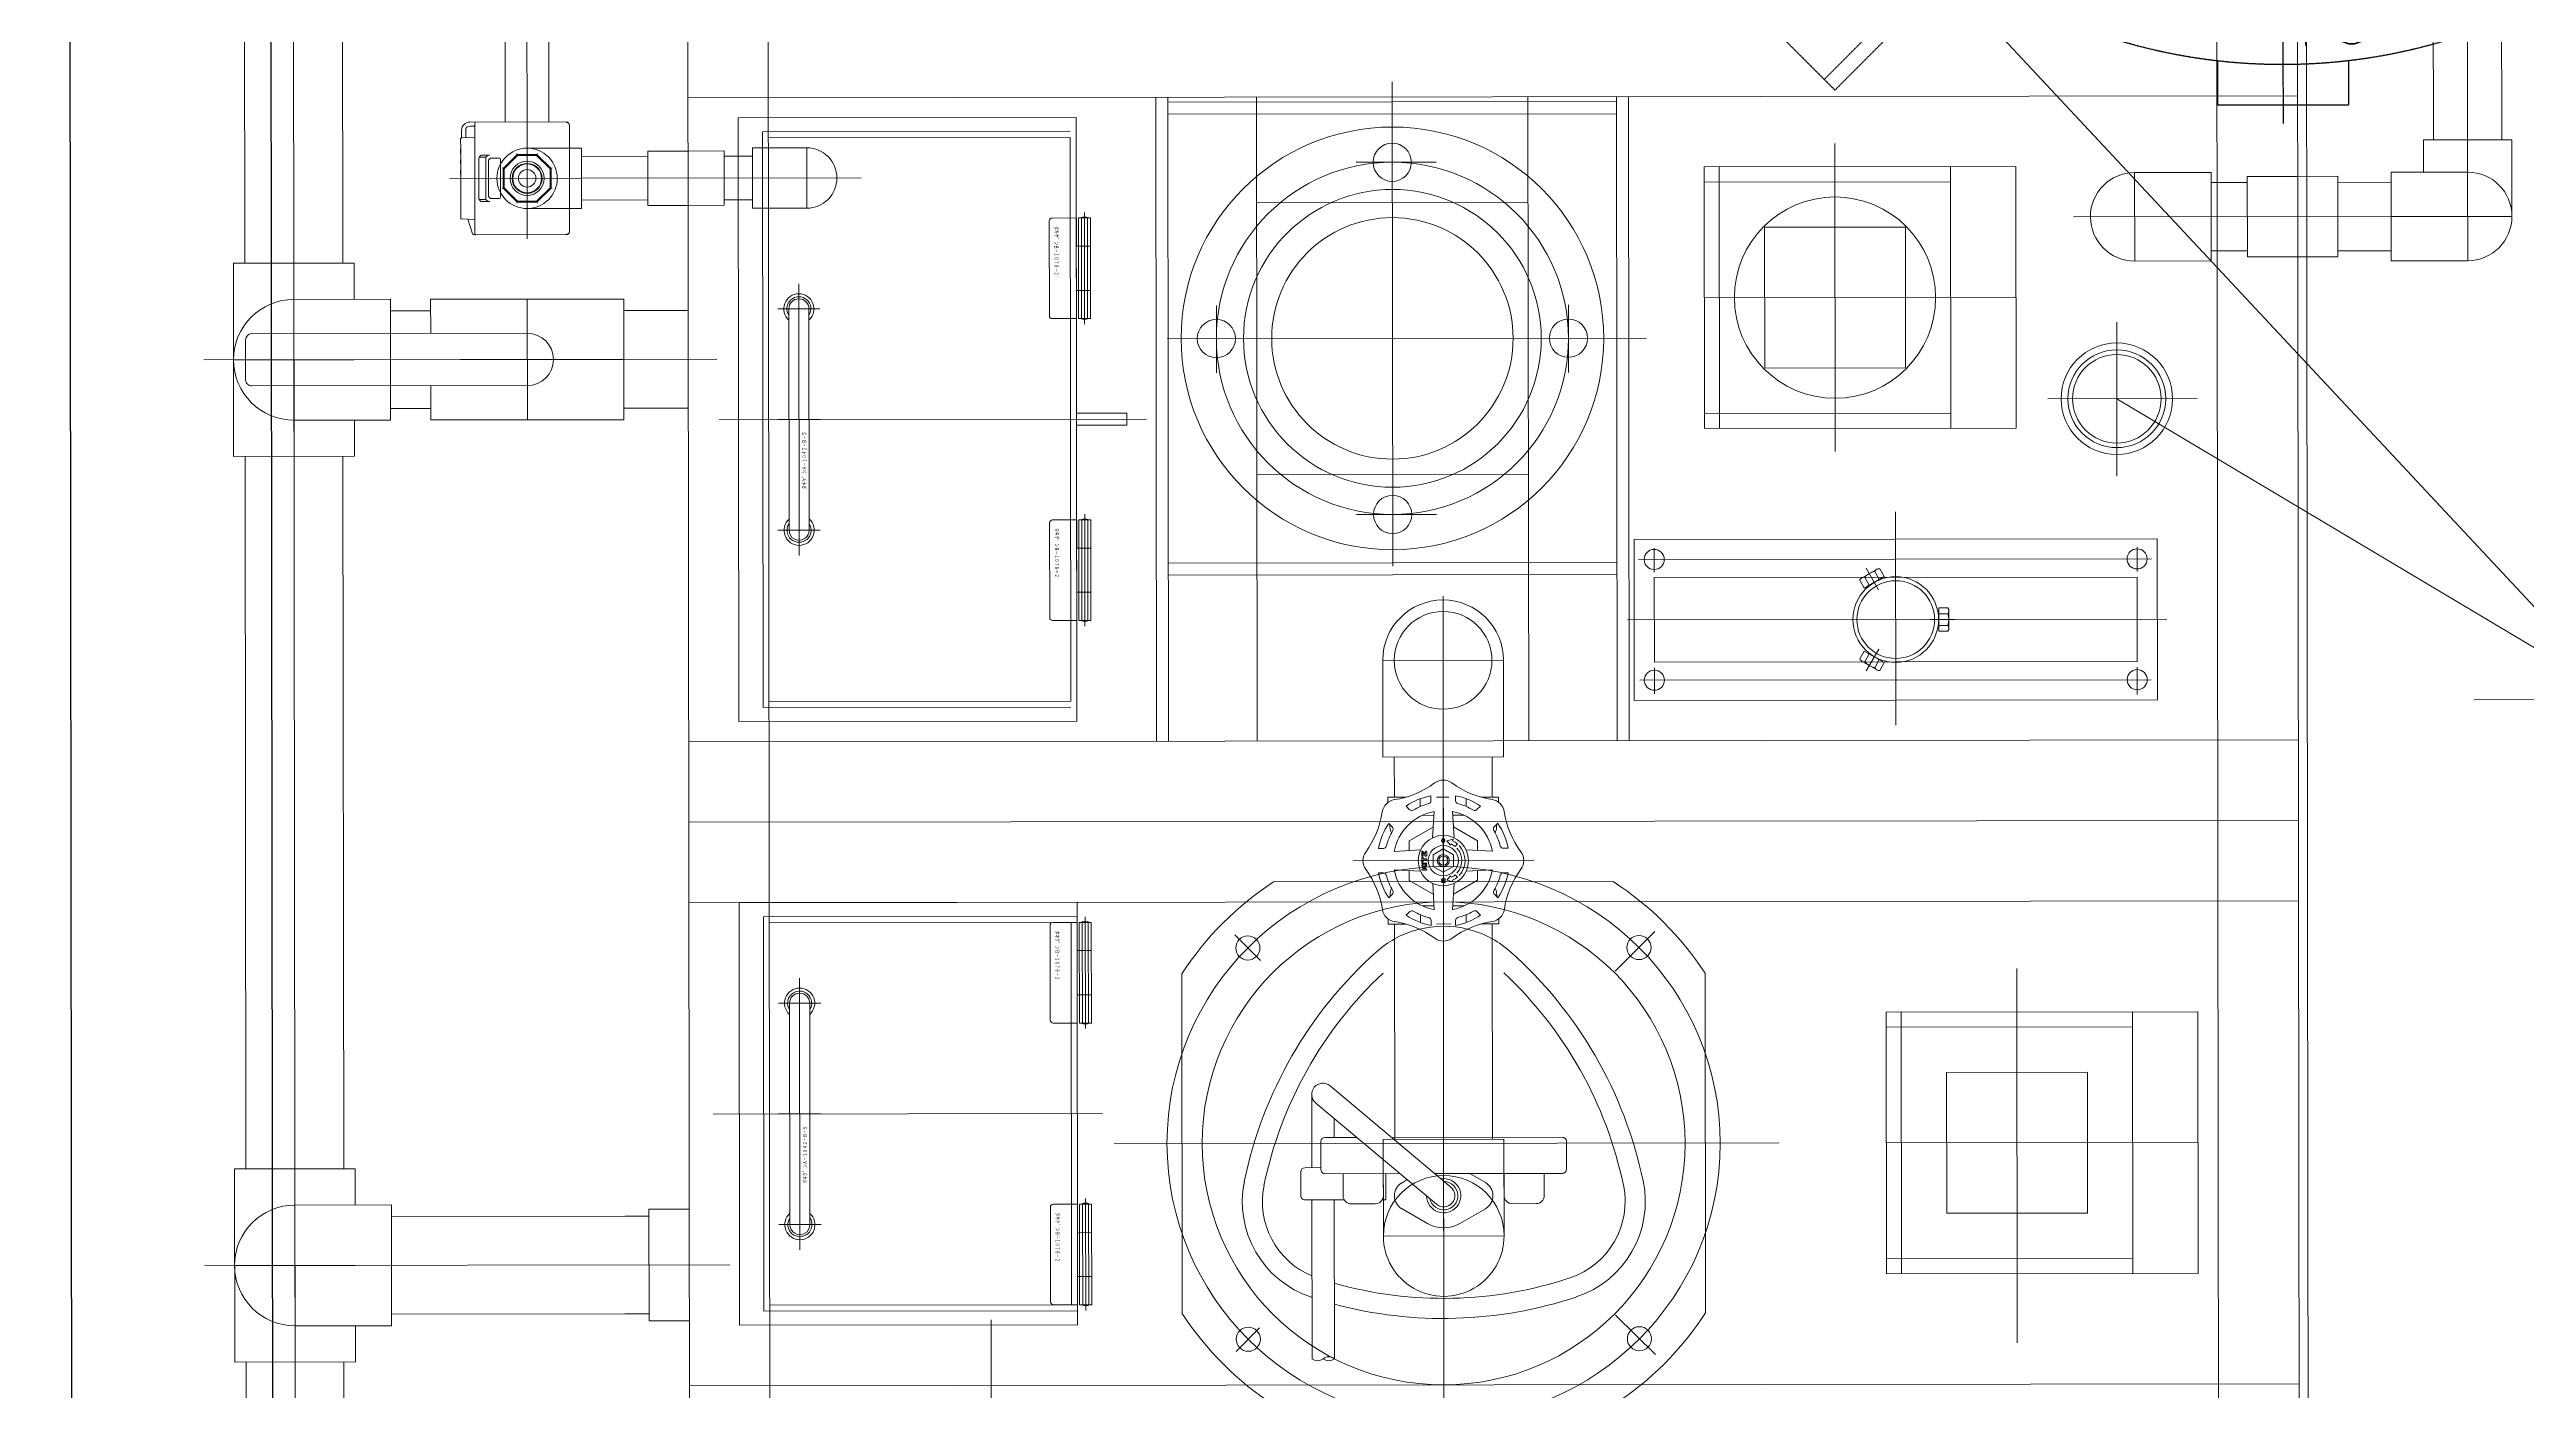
# Model space of a CAD drawing. Header units: feet. Extents: x -99009 to 3252343, y -11094690 to 9035152.
# Drawn here: x 2517054 to 2518285, y -1982137 to -1981471 of the extents above; entities that cross this region are included whole.
import ezdxf
from ezdxf.enums import TextEntityAlignment as Align

# ---------------------------------------------------------------- set-up
doc = ezdxf.new("R2010")
doc.units = ezdxf.units.FT
doc.linetypes.add('CENTER', pattern=[2, 1.25, -0.25, 0.25, -0.25])
doc.linetypes.add('HIDDEN', pattern=[0.375, 0.25, -0.125])
for name, color, linetype in [('1', 1, 'Continuous'), ('K-CENTER', 2, 'CENTER'), ('K-LINE', 7, 'Continuous')]:
    doc.layers.add(name, color=color, linetype=linetype)
doc.styles.add('FX_VECTOR', font='MONOTXT.SHX', dxfattribs={"bigfont": 'BigFont.shx'})
doc.styles.add('K-TXT', font='simplex.shx', dxfattribs={"width": 0.75, "height": 2.5, "bigfont": 'extfont.shx'})

# ---------------------------------------------------------------- blocks, each defined once
blk = doc.blocks.new('lub st')
at = {"layer": 'K-LINE', "color": 2, "linetype": 'Continuous', "lineweight": 15}
for p, q in [((27039.9, 57375.1), (27039.9, 57836.3)), ((27039.9, 57447.8), (26599.9, 57037.7)), ((26890.3, 57197.7), (27039.9, 57447.8)), ((26761.9, 57350.2), (26761.9, 57394.2)), ((26799.9, 57394.2), (26761.9, 57394.2)), ((26799.9, 57394.2), (26799.9, 57334.2)), ((26761.9, 57389.2), (26639.4, 57389.2)), ((26777.9, 57372.2), (26024.4, 57372.2)), ((26821.9, 57372.2), (26777.9, 57372.2)), ((26777.9, 57372.2), (26777.9, 57334.2)), ((26821.9, 57372.2), (26821.9, 57334.2)), ((26761.9, 57355.2), (26639.4, 57355.2)), ((26777.9, 57350.2), (26761.9, 57350.2)), ((26821.9, 57334.2), (26777.9, 57334.2)), ((26782.9, 57307.7), (26782.9, 57334.2)), ((26799.9, 57176.2), (26799.9, 57334.2)), ((26816.9, 57307.7), (26816.9, 57334.2)), ((26779.9, 57287.7), (26779.9, 57307.7)), ((26819.9, 57307.7), (26779.9, 57307.7)), ((26819.9, 57287.7), (26819.9, 57307.7)), ((27819.9, 57287.7), (26019.9, 57287.7)), ((27551.9, 57287.7), (26019.9, 57287.7)), ((27283.5, 57292.2), (26024.4, 57292.2)), ((26739.9, 56487.7), (26739.9, 57287.7)), ((26779.9, 57262.7), (26779.9, 57287.7)), ((26819.9, 57262.7), (26819.9, 57287.7)), ((27059.9, 56487.7), (27059.9, 57287.7)), ((27099.9, 56487.7), (27099.9, 57287.7)), ((27139.9, 56487.7), (27139.9, 57287.7)), ((27727.9, 57292.2), (27283.5, 57292.2)), ((27379.9, 56487.7), (27379.9, 57287.7)), ((26819.9, 57262.7), (26779.9, 57262.7)), ((26782.9, 57244.7), (26782.9, 57262.7)), ((26816.9, 57244.7), (26816.9, 57262.7)), ((27779.9, 57247.7), (26219.9, 57247.7)), ((26777.9, 57244.7), (26821.9, 57244.7)), ((26777.9, 57206.7), (26777.9, 57244.7)), ((26821.9, 57206.7), (26821.9, 57244.7)), ((26890.3, 57163.4), (26890.3, 57237.7)), ((27194.9, 57237.7), (27194.9, 57082.7)), ((27324.9, 57237.7), (27194.9, 57237.7)), ((27259.9, 57237.7), (27259.9, 57082.7)), ((27324.9, 57237.7), (27324.9, 57082.7)), ((26999.9, 57222.5), (26999.9, 56954.4)), ((27039.9, 57217.7), (26959.9, 57217.7)), ((26959.9, 57217.7), (26959.9, 56957.7)), ((26969.9, 57214.8), (26969.9, 56959.9)), ((27029.9, 56960.5), (27029.9, 57214.7)), ((27039.9, 56957.7), (27039.9, 57217.7)), ((26777.9, 57206.7), (26821.9, 57206.7)), ((26928.8, 57197.7), (26852.2, 57197.7)), ((26976.2, 57207.7), (26964.1, 57207.7)), ((27020.9, 57207.7), (26978.9, 57207.7)), ((26978.9, 57207.7), (26978.9, 56967.7)), ((27020.9, 56967.7), (27020.9, 57207.7)), ((27037.2, 57207.7), (27023.7, 57207.7)), ((27324.9, 57205.2), (27194.9, 57205.2)), ((27202.4, 57205.2), (27202.4, 57082.7)), ((27317.4, 57082.7), (27317.4, 57205.2)), ((27224.9, 57182.7), (27224.9, 57112.7)), ((27294.9, 57182.7), (27224.9, 57182.7)), ((27294.9, 57112.7), (27294.9, 57182.7)), ((26774.9, 57147.7), (26774.9, 56992.7)), ((26904.9, 57147.7), (26774.9, 57147.7)), ((26839.9, 57147.7), (26839.9, 56992.7)), ((26904.9, 57147.7), (26904.9, 56992.7)), ((27173.4, 57147.7), (27359.4, 57147.7)), ((26904.9, 57115.2), (26774.9, 57115.2)), ((26782.4, 57115.2), (26782.4, 56992.7)), ((26897.4, 56992.7), (26897.4, 57115.2)), ((26994.1, 57113.6), (26994.9, 57114.1)), ((26994.1, 57109.1), (26994.1, 57113.6)), ((26994.9, 57114.1), (27004.9, 57114.1)), ((26997, 57113.6), (26997, 57109.1)), ((26999.9, 57104.7), (26999.9, 57117.1)), ((27002.8, 57113.6), (27002.8, 57109.1)), ((27004.9, 57114.1), (27005.7, 57113.6)), ((27005.7, 57113.6), (27005.7, 57109.1)), ((27224.9, 57112.7), (27294.9, 57112.7)), ((27005.7, 57109.1), (26994.1, 57109.1)), ((26804.9, 57092.7), (26804.9, 57022.7)), ((26874.9, 57092.7), (26804.9, 57092.7)), ((26874.9, 57022.7), (26874.9, 57092.7)), ((27052.4, 57087.7), (26946.4, 57087.7)), ((27194.9, 57090.2), (27324.9, 57090.2)), ((26985.1, 57079.2), (26974.4, 57073)), ((26978.5, 57082), (26974.6, 57079.8)), ((26974.6, 57079.8), (26974.6, 57078.9)), ((26974.6, 57078.9), (26979.6, 57070.2)), ((26976, 57077.3), (26980, 57079.5)), ((26984.3, 57072), (26978.5, 57082)), ((26978.9, 57072.3), (26982.8, 57074.5)), ((27014.6, 57079.2), (27025.3, 57073)), ((27021.3, 57082), (27015.5, 57072)), ((27020.9, 57072.3), (27016.9, 57074.5)), ((27023.8, 57077.3), (27019.8, 57079.5)), ((27020.2, 57070.2), (27025.2, 57078.9)), ((27025.2, 57079.8), (27021.3, 57082)), ((27025.2, 57078.9), (27025.2, 57079.8)), ((27194.9, 57082.7), (27324.9, 57082.7)), ((26979.6, 57070.2), (26980.3, 57069.8)), ((26980.3, 57069.8), (26984.3, 57072)), ((27015.5, 57072), (27019.4, 57069.8)), ((27019.4, 57069.8), (27020.2, 57070.2)), ((26763.4, 57057.7), (26916.4, 57057.7)), ((27259.9, 56699), (27259.9, 57029.4)), ((26804.9, 57022.7), (26874.9, 57022.7)), ((26774.9, 57000.2), (26904.9, 57000.2)), ((26774.9, 56992.7), (26904.9, 56992.7)), ((27175.5, 56992.7), (27344.3, 56992.7)), ((26859.9, 56725.9), (26859.9, 56963.9)), ((26964.3, 56967.7), (26976.2, 56967.7)), ((27020.9, 56967.7), (26978.9, 56967.7)), ((27023.7, 56967.7), (27036.7, 56967.7)), ((27174.5, 56948.1), (27154.8, 56967.8)), ((27345.3, 56948.1), (27365, 56967.8)), ((27059.9, 56955.2), (26739.9, 56955.2)), ((27039.9, 56957.7), (26959.9, 56957.7)), ((27059.9, 56949.2), (26739.9, 56949.2)), ((26742.4, 56949.2), (26742.4, 56726.2)), ((26748.4, 56949.2), (26748.4, 56726.2)), ((26971.4, 56949.2), (26971.4, 56726.2)), ((26977.4, 56949.2), (26977.4, 56726.2)), ((27129.9, 56778.3), (27129.9, 56947.1)), ((26877, 56925.2), (26843.4, 56925.2)), ((27256.9, 56921.7), (27256.9, 56836.8)), ((27272.9, 56923.7), (27258.9, 56923.7)), ((27274.9, 56921.7), (27274.9, 56858.2)), ((27059.9, 56905.2), (26739.9, 56905.2)), ((26792.4, 56905.2), (26792.4, 56770.2)), ((26927.4, 56905.2), (26927.4, 56770.2)), ((27119.4, 56817.7), (27119.4, 56907.7)), ((27119.4, 56817.7), (27119.4, 56907.7)), ((27285.9, 56912.7), (27274.9, 56912.7)), ((27289.9, 56896.7), (27289.9, 56908.7)), ((27019.9, 56892.7), (27019.9, 56832.7)), ((27019.9, 56892.7), (27067.9, 56892.7)), ((27067.9, 56892.7), (27067.9, 56832.7)), ((27090.4, 56890.2), (27087.9, 56890.2)), ((27087.9, 56890.2), (27087.9, 56881.5)), ((27102.7, 56888), (27100.9, 56889.8)), ((27102.6, 56889.2), (27101.5, 56889.2)), ((27113.3, 56892.4), (27113.3, 56894.9)), ((27125.5, 56892.4), (27125.5, 56894.9)), ((27136, 56888), (27137.9, 56889.8)), ((27136.2, 56889.2), (27137.3, 56889.2)), ((27148.3, 56890.2), (27150.9, 56890.2)), ((27150.9, 56890.2), (27150.9, 56881.5)), ((27257.9, 56892.7), (27305.9, 56892.7)), ((27257.9, 56832.7), (27257.9, 56892.7)), ((27285.9, 56892.7), (27274.9, 56892.7)), ((27305.9, 56832.7), (27305.9, 56892.7)), ((27087.9, 56887), (27067.9, 56887)), ((27094.1, 56879.4), (27092.3, 56881.2)), ((27109.6, 56879.7), (27102.7, 56867.8)), ((27114.4, 56879.7), (27109.6, 56879.7)), ((27114, 56874), (27114.8, 56887.1)), ((27124.7, 56874), (27124, 56887.1)), ((27124.4, 56879.7), (27129.2, 56879.7)), ((27129.2, 56879.7), (27136.1, 56867.8)), ((27144.7, 56879.4), (27146.5, 56881.2)), ((27257.9, 56887), (27150.9, 56887)), ((27279.4, 56883.5), (27274.9, 56875.7)), ((27299.7, 56870.7), (27292.4, 56883.5)), ((27089.7, 56868.8), (27087.2, 56868.8)), ((27087.9, 56859.4), (27087.9, 56865.5)), ((27092.5, 56874.1), (27088.6, 56874.1)), ((27108.1, 56868.1), (27095, 56867.3)), ((27096.9, 56867.4), (27096.9, 56873.1)), ((27108.8, 56867.6), (27109.6, 56867.3)), ((27109.5, 56864.5), (27108.8, 56867.6)), ((27109.5, 56864.5), (27111.8, 56866.2)), ((27112.4, 56868.6), (27111.1, 56869.7)), ((27111.8, 56866.2), (27111.1, 56866.6)), ((27116.5, 56867.7), (27113.6, 56862.7)), ((27122.3, 56867.7), (27116.5, 56867.7)), ((27122.3, 56867.7), (27125.2, 56862.7)), ((27126.4, 56868.6), (27127.7, 56869.7)), ((27126.9, 56866.2), (27127.7, 56866.6)), ((27129.2, 56864.5), (27126.9, 56866.2)), ((27130, 56867.6), (27129.2, 56867.3)), ((27129.2, 56864.5), (27130, 56867.6)), ((27130.7, 56868.1), (27143.8, 56867.3)), ((27141.9, 56867.4), (27141.9, 56873.1)), ((27146.3, 56874.1), (27150.1, 56874.1)), ((27149.1, 56868.8), (27151.6, 56868.8)), ((27150.9, 56859.2), (27150.9, 56866.5)), ((27281.6, 56866.3), (27231.3, 56806.3)), ((26772.4, 56859.5), (26772.4, 56819.8)), ((26947.4, 56859.5), (26947.4, 56819.8)), ((26988, 56862.7), (27420.4, 56862.7)), ((27170.9, 56862.7), (27074.4, 56862.7)), ((27089.7, 56856.6), (27087.2, 56856.6)), ((27108.1, 56857.4), (27095, 56858.1)), ((27096.9, 56858), (27096.9, 56852.3)), ((27109.6, 56845.7), (27102.7, 56857.7)), ((27113.6, 56862.7), (27116.5, 56857.7)), ((27114.8, 56852.6), (27116.1, 56853.8)), ((27116.9, 56854.5), (27115, 56854.5)), ((27115, 56853.8), (27116.1, 56853.8)), ((27116.8, 56852), (27115.1, 56852)), ((27115.4, 56852.3), (27117.2, 56853.8)), ((27116.6, 56852.2), (27115.4, 56852.2)), ((27122.3, 56857.7), (27116.5, 56857.7)), ((27116.6, 56852.2), (27116.6, 56852.3)), ((27117.2, 56852.3), (27117.2, 56852.3)), ((27118.5, 56852.7), (27117.9, 56852.7)), ((27119.8, 56852), (27117.9, 56852)), ((27118.5, 56852.7), (27118.5, 56854.2)), ((27119.1, 56852.2), (27119.1, 56854.2)), ((27119.5, 56852.2), (27119.1, 56852.2)), ((27119.5, 56852.2), (27119.5, 56852.3)), ((27120.1, 56852.3), (27120.1, 56852.3)), ((27120.6, 56852.3), (27120.6, 56854.2)), ((27121.1, 56852.3), (27121.1, 56854.2)), ((27121.6, 56852.3), (27121.6, 56852.3)), ((27122.7, 56853), (27121.7, 56853.9)), ((27123.5, 56853.2), (27122, 56852)), ((27123.5, 56853.2), (27122.1, 56854.4)), ((27122.7, 56853), (27122.1, 56852.5)), ((27125.2, 56862.7), (27122.3, 56857.7)), ((27123.5, 56852.3), (27123.5, 56854.2)), ((27124.1, 56852.3), (27124.1, 56854.2)), ((27129.1, 56862.2), (27129.4, 56863.4)), ((27129.2, 56845.7), (27136.1, 56857.7)), ((27129.4, 56862.1), (27129.6, 56863.4)), ((27130.7, 56857.4), (27143.8, 56858.1)), ((27141.9, 56858), (27141.9, 56852.3)), ((27149.1, 56856.6), (27151.6, 56856.6)), ((27290.1, 56859.2), (27239.8, 56799.2)), ((27257.9, 56862.7), (27335.9, 56862.7)), ((27292.4, 56842), (27299.7, 56854.7)), ((27087.9, 56835.2), (27087.9, 56844)), ((27092.5, 56851.3), (27088.6, 56851.3)), ((27094.1, 56846), (27092.3, 56844.2)), ((27114.4, 56845.7), (27109.6, 56845.7)), ((27114, 56851.4), (27114.8, 56838.3)), ((27124.7, 56851.4), (27124, 56838.3)), ((27124.4, 56845.7), (27129.2, 56845.7)), ((27144.7, 56846), (27146.5, 56844.2)), ((27146.3, 56851.3), (27150.1, 56851.3)), ((27150.9, 56835.2), (27150.9, 56844)), ((27274.9, 56841), (27274.9, 56803.7)), ((27277.9, 56844.6), (27279.4, 56842)), ((26973.1, 56837.7), (26732.5, 56837.7)), ((27067.9, 56832.7), (27019.9, 56832.7)), ((27087.9, 56838.4), (27067.9, 56838.4)), ((27090.4, 56835.2), (27087.9, 56835.2)), ((27102.7, 56837.4), (27100.9, 56835.6)), ((27102.6, 56836.2), (27101.5, 56836.2)), ((27113.3, 56833), (27113.3, 56830.5)), ((27125.5, 56833), (27125.5, 56830.5)), ((27136, 56837.4), (27137.9, 56835.6)), ((27136.2, 56836.2), (27137.3, 56836.2)), ((27148.4, 56835.2), (27150.9, 56835.2)), ((27257.9, 56838.4), (27150.9, 56838.4)), ((27305.9, 56832.7), (27257.9, 56832.7)), ((27287.9, 56833.9), (27274.9, 56833.9)), ((27285.9, 56832.7), (27274.9, 56832.7)), ((27287.9, 56833.9), (27287.9, 56832.2)), ((27289.9, 56828.7), (27289.9, 56816.7)), ((27256.9, 56819.5), (27256.9, 56803.7)), ((27256.9, 56808.3), (27247.4, 56808.3)), ((27285.9, 56812.7), (27274.9, 56812.7)), ((27287.9, 56813.3), (27287.9, 56793.7)), ((27366.9, 56808.3), (27287.9, 56808.3)), ((27366.9, 56808.3), (27338.6, 56808.3)), ((27271.9, 56797.2), (27235.5, 56797.2)), ((27272.9, 56801.7), (27258.9, 56801.7)), ((27271.9, 56801.7), (27271.9, 56793.7)), ((27285.9, 56791.7), (27273.9, 56791.7)), ((27366.9, 56797.2), (27287.9, 56797.2)), ((27366.9, 56797.2), (27336.4, 56797.2)), ((27059.9, 56770.2), (26739.9, 56770.2)), ((27168.9, 56771.7), (27156.2, 56759.1)), ((27351.5, 56771.1), (27363.2, 56759.4)), ((26877, 56750.2), (26843.4, 56750.2)), ((27175.5, 56732.7), (27344.3, 56732.7)), ((27059.9, 56726.2), (26739.9, 56726.2)), ((27059.9, 56720.2), (26739.9, 56720.2)), ((26896.9, 56680.7), (26896.9, 56705.7)), ((26896.9, 56705.7), (26902.9, 56705.7)), ((26899.9, 56503), (26899.9, 56715.5)), ((26902.9, 56680.7), (26902.9, 56705.7)), ((27244.9, 56499.7), (27244.9, 56693.1)), ((27049.9, 56680.7), (26749.9, 56680.7)), ((26749.9, 56512.7), (26749.9, 56680.7)), ((26759.9, 56680.7), (27039.9, 56680.7)), ((26852.7, 56684.7), (26797.1, 56684.7)), ((26849.9, 56687.7), (26799.9, 56687.7)), ((26799.9, 56687.7), (26799.9, 56681.7)), ((26849.9, 56686.2), (26799.9, 56686.2)), ((26799.9, 56683.2), (26849.9, 56683.2)), ((26799.9, 56681.7), (26849.9, 56681.7)), ((26799.9, 56680.7), (26799.9, 56668.7)), ((26813.9, 56680.7), (26799.9, 56680.7)), ((26813.9, 56687.7), (26813.9, 56680.7)), ((26835.9, 56680.7), (26835.9, 56687.7)), ((26849.9, 56680.7), (26835.9, 56680.7)), ((26849.9, 56681.7), (26849.9, 56687.7)), ((26849.9, 56668.7), (26849.9, 56680.7)), ((27002.7, 56684.7), (26947.1, 56684.7)), ((26999.9, 56687.7), (26949.9, 56687.7)), ((26949.9, 56687.7), (26949.9, 56681.7)), ((26999.9, 56686.2), (26949.9, 56686.2)), ((26949.9, 56683.2), (26999.9, 56683.2)), ((26949.9, 56681.7), (26999.9, 56681.7)), ((26949.9, 56680.7), (26949.9, 56668.7)), ((26963.9, 56680.7), (26949.9, 56680.7)), ((26963.9, 56687.7), (26963.9, 56680.7)), ((26985.9, 56680.7), (26985.9, 56687.7)), ((26999.9, 56680.7), (26985.9, 56680.7)), ((26999.9, 56681.7), (26999.9, 56687.7)), ((26999.9, 56668.7), (26999.9, 56680.7)), ((27049.9, 56512.7), (27049.9, 56680.7)), ((27139.9, 56512.7), (27139.9, 56680.7)), ((27349.9, 56680.7), (27139.9, 56680.7)), ((27342.9, 56680.7), (27146.9, 56680.7)), ((27146.9, 56524.7), (27146.9, 56680.7)), ((27202.7, 56684.7), (27147.1, 56684.7)), ((27199.9, 56687.7), (27149.9, 56687.7)), ((27149.9, 56687.7), (27149.9, 56681.7)), ((27199.9, 56686.2), (27149.9, 56686.2)), ((27149.9, 56683.2), (27199.9, 56683.2)), ((27149.9, 56681.7), (27199.9, 56681.7)), ((27149.9, 56680.7), (27149.9, 56668.7)), ((27163.9, 56680.7), (27149.9, 56680.7)), ((27163.9, 56687.7), (27163.9, 56680.7)), ((27185.9, 56680.7), (27185.9, 56687.7)), ((27199.9, 56680.7), (27185.9, 56680.7)), ((27199.9, 56681.7), (27199.9, 56687.7)), ((27199.9, 56668.7), (27199.9, 56680.7)), ((27342.7, 56684.7), (27287.1, 56684.7)), ((27339.9, 56687.7), (27289.9, 56687.7)), ((27289.9, 56687.7), (27289.9, 56681.7)), ((27339.9, 56686.2), (27289.9, 56686.2)), ((27289.9, 56683.2), (27339.9, 56683.2)), ((27289.9, 56681.7), (27339.9, 56681.7)), ((27289.9, 56680.7), (27289.9, 56668.7)), ((27303.9, 56680.7), (27289.9, 56680.7)), ((27303.9, 56687.7), (27303.9, 56680.7)), ((27325.9, 56680.7), (27325.9, 56687.7)), ((27339.9, 56680.7), (27325.9, 56680.7)), ((27339.9, 56681.7), (27339.9, 56687.7)), ((27339.9, 56668.7), (27339.9, 56680.7)), ((27342.9, 56524.7), (27342.9, 56680.7)), ((27349.9, 56512.7), (27349.9, 56680.7)), ((26756.9, 56524.7), (26756.9, 56677.7)), ((26759.9, 56527.7), (26759.9, 56677.7)), ((26759.9, 56677.7), (27039.9, 56677.7)), ((27039.9, 56527.7), (27039.9, 56677.7)), ((27042.9, 56524.7), (27042.9, 56677.7)), ((27339.9, 56677.7), (27149.9, 56677.7)), ((27149.9, 56527.7), (27149.9, 56677.7)), ((27339.9, 56527.7), (27339.9, 56677.7)), ((26801.4, 56667.2), (26848.4, 56667.2)), ((26951.4, 56667.2), (26998.4, 56667.2)), ((27151.4, 56667.2), (27198.4, 56667.2)), ((27291.4, 56667.2), (27338.4, 56667.2)), ((27879.7, 56637.7), (27347.3, 56637.7)), ((26779.9, 56434.7), (26779.9, 56573.7)), ((26794.9, 56546.7), (26764.9, 56546.7)), ((26764.9, 56519.7), (26764.9, 56546.7)), ((26794.9, 56519.7), (26794.9, 56546.7)), ((26844.9, 56553.2), (26844.9, 56532.2)), ((26954.9, 56547.7), (26844.9, 56547.7)), ((26899.9, 56553.2), (26899.9, 56532.2)), ((26954.9, 56553.2), (26954.9, 56532.2)), ((27189.9, 56553.2), (27189.9, 56532.2)), ((27299.9, 56547.7), (27189.9, 56547.7)), ((27244.9, 56553.2), (27244.9, 56532.2)), ((27299.9, 56553.2), (27299.9, 56532.2)), ((26967.4, 56542.7), (26832.4, 56542.7)), ((26954.9, 56537.7), (26844.9, 56537.7)), ((27312.4, 56542.7), (27177.4, 56542.7)), ((27299.9, 56537.7), (27189.9, 56537.7)), ((26219.9, 56527.7), (27779.9, 56527.7)), ((26756.9, 56524.7), (27042.9, 56524.7)), ((26794.9, 56519.7), (26764.9, 56519.7)), ((26769, 56505.7), (26769, 56519.7)), ((26790.7, 56505.7), (26790.7, 56519.7)), ((27342.9, 56524.7), (27146.9, 56524.7)), ((26749.9, 56512.7), (27049.9, 56512.7)), ((27349.9, 56512.7), (27139.9, 56512.7)), ((27319.9, 56246.9), (27319.9, 56507.8)), ((26766.4, 56487.7), (26766.4, 56505.7)), ((26766.4, 56505.7), (26793.4, 56505.7)), ((26793.4, 56487.7), (26793.4, 56505.7)), ((26869.9, 56246.9), (26869.9, 56501.9)), ((25669.9, 56487.7), (27451.9, 56487.7)), ((26766.4, 56467.7), (26766.4, 56487.7)), ((26793.4, 56467.7), (26793.4, 56487.7)), ((26845.6, 56455.7), (26845.6, 56487.7)), ((26894.2, 56455.7), (26894.2, 56487.7)), ((27292.1, 56467.7), (27292.1, 56487.7)), ((27347.6, 56467.7), (27347.6, 56487.7)), ((26766.4, 56467.7), (26793.4, 56467.7)), ((26769, 56434.7), (26769, 56467.7)), ((26790.7, 56434.7), (26790.7, 56467.7)), ((27292.1, 56467.7), (27347.6, 56467.7)), ((27295.6, 56467.7), (27295.6, 56339.7)), ((27295.6, 56455.7), (27295.6, 56467.7)), ((27344.2, 56455.7), (27344.2, 56467.7)), ((26839.9, 56455.7), (26839.9, 56359.7)), ((26899.9, 56455.7), (26839.9, 56455.7)), ((26869.9, 56455.7), (26869.9, 56267.7)), ((26899.9, 56359.7), (26899.9, 56455.7)), ((27344.2, 56455.7), (27344.2, 56339.7)), ((26764.9, 56434.7), (26764.9, 56407.7)), ((26764.9, 56434.7), (26794.9, 56434.7)), ((26779.9, 56434.7), (26779.9, 56392.7)), ((26794.9, 56434.7), (26794.9, 56407.7)), ((26751.9, 56427.2), (26751.9, 56379.2)), ((26805.9, 56428.8), (26753.9, 56428.8)), ((26779.9, 56369.3), (26779.9, 56432.2)), ((26807.9, 56381.1), (26807.9, 56427.2)), ((26416.9, 56418.6), (26751.9, 56418.6)), ((26768.5, 56412.4), (26767.5, 56412.9)), ((26775, 56419.6), (26768, 56412.6)), ((26768, 56412.6), (26768, 56402.8)), ((26768.5, 56412.4), (26775.2, 56419.1)), ((26768.5, 56403), (26768.5, 56412.4)), ((26775.2, 56419.1), (26774.7, 56420.1)), ((26784.8, 56419.6), (26775, 56419.6)), ((26775.2, 56419.1), (26784.6, 56419.1)), ((26784.6, 56419.1), (26785, 56420.1)), ((26784.6, 56419.1), (26791.3, 56412.4)), ((26791.8, 56412.6), (26784.8, 56419.6)), ((26791.3, 56412.4), (26792.3, 56412.9)), ((26791.3, 56412.4), (26791.3, 56403)), ((26791.8, 56402.8), (26791.8, 56412.6)), ((26296.9, 56407.7), (26764.9, 56407.7)), ((26416.9, 56396.9), (26751.9, 56396.9)), ((26747.3, 56407.7), (26810, 56407.7)), ((26764.9, 56407.7), (26794.9, 56407.7)), ((26767.5, 56402.6), (26768.5, 56403)), ((26768, 56402.8), (26775, 56395.8)), ((26775.2, 56396.3), (26768.5, 56403)), ((26791.3, 56403), (26784.6, 56396.3)), ((26784.8, 56395.8), (26791.8, 56402.8)), ((26791.3, 56403), (26792.3, 56402.6)), ((26899.9, 56407.7), (26839.9, 56407.7)), ((26856.9, 56407.7), (26856.9, 56270.7)), ((26882.9, 56407.7), (26882.9, 56270.7)), ((26768.4, 56389.1), (26768.4, 56385)), ((26769.4, 56387.2), (26768.4, 56388.3)), ((26769.5, 56383.9), (26768.6, 56384.6)), ((26769.4, 56384.1), (26769.4, 56387.2)), ((26790.4, 56387.2), (26769.4, 56387.2)), ((26769.9, 56389.5), (26769.9, 56394)), ((26769.9, 56389.5), (26770.9, 56388.5)), ((26770.4, 56394.5), (26772.8, 56394.5)), ((26788.9, 56388.5), (26770.9, 56388.5)), ((26772.8, 56394.5), (26787, 56394.5)), ((26775.2, 56396.3), (26774.7, 56395.3)), ((26775, 56395.8), (26784.8, 56395.8)), ((26784.6, 56396.3), (26775.2, 56396.3)), ((26784.6, 56396.3), (26785, 56395.3)), ((26787, 56394.5), (26789.4, 56394.5)), ((26788.9, 56388.5), (26789.9, 56389.5)), ((26789.9, 56394), (26789.9, 56389.5)), ((26790.3, 56383.9), (26791.2, 56384.6)), ((26791.4, 56388.3), (26790.4, 56387.2)), ((26790.4, 56387.2), (26790.4, 56384.1)), ((26791.4, 56385), (26791.4, 56389.1)), ((26752.4, 56381.7), (26807.4, 56381.7)), ((26753.9, 56379.2), (26753.9, 56381.7)), ((26759.7, 56377.2), (26755.9, 56377.2)), ((26755.9, 56375.2), (26759.8, 56375.2)), ((26759.4, 56381.7), (26759.8, 56375.2)), ((26759.8, 56375.2), (26759.9, 56374.9)), ((26765.4, 56374.7), (26760.1, 56374.7)), ((26767.4, 56374.7), (26765.4, 56374.7)), ((26767.1, 56374.6), (26765.7, 56374.6)), ((26770.6, 56374.7), (26767.4, 56374.7)), ((26789.4, 56383.7), (26770.4, 56383.7)), ((26772.6, 56374.7), (26770.6, 56374.7)), ((26772.3, 56374.6), (26770.9, 56374.6)), ((26775.9, 56374.7), (26772.6, 56374.7)), ((26777.9, 56374.7), (26775.9, 56374.7)), ((26777.6, 56374.6), (26776.2, 56374.6)), ((26799.7, 56374.7), (26777.9, 56374.7)), ((26799.9, 56374.9), (26800.1, 56378.3)), ((26800.1, 56378.3), (26800.4, 56381.7)), ((26800.1, 56378.3), (26807.5, 56380.6)), ((26839.9, 56359.7), (26856.9, 56359.7)), ((26845.6, 56339.7), (26845.6, 56359.7)), ((26882.9, 56359.7), (26899.9, 56359.7)), ((26894.2, 56339.7), (26894.2, 56359.7)), ((26839.9, 56291.7), (26839.9, 56339.7)), ((26839.9, 56339.7), (26899.9, 56339.7)), ((26869.9, 56339.7), (26869.9, 56261.7)), ((26899.9, 56339.7), (26899.9, 56291.7)), ((27289.9, 56291.7), (27289.9, 56339.7)), ((27289.9, 56339.7), (27332.9, 56339.7)), ((27319.9, 56339.7), (27319.9, 56261.7)), ((27332.9, 56339.7), (27349.9, 56339.7)), ((27349.9, 56339.7), (27349.9, 56291.7)), ((26821.9, 56316), (26504.4, 56316)), ((26839.9, 56321.7), (26821.9, 56321.7)), ((26821.9, 56261.7), (26821.9, 56321.7)), ((26869.9, 56261.7), (26869.9, 56321.7)), ((26917.9, 56321.7), (26899.9, 56321.7)), ((26917.9, 56261.7), (26917.9, 56321.7)), ((27271.9, 56316), (26917.9, 56316)), ((27289.9, 56321.7), (27271.9, 56321.7)), ((27271.9, 56261.7), (27271.9, 56321.7)), ((27319.9, 56261.7), (27319.9, 56321.7)), ((27367.9, 56321.7), (27349.9, 56321.7)), ((27367.9, 56261.7), (27367.9, 56321.7)), ((27585.4, 56316), (27367.9, 56316)), ((27788.4, 56291.7), (26316.5, 56291.7)), ((26917.9, 56291.7), (26821.9, 56291.7)), ((26839.9, 56291.7), (26899.9, 56291.7)), ((27367.9, 56291.7), (27271.9, 56291.7)), ((27289.9, 56291.7), (27349.9, 56291.7)), ((26821.9, 56267.4), (26504.4, 56267.4)), ((26917.9, 56261.7), (26821.9, 56261.7)), ((26879.9, 56267.7), (26859.9, 56267.7)), ((27271.9, 56267.4), (26917.9, 56267.4)), ((27367.9, 56261.7), (27271.9, 56261.7)), ((27585.4, 56267.4), (27367.9, 56267.4))]:
    blk.add_line(p, q, dxfattribs=at)
for centre, radius in [((26890.3, 57197.7), 27.7), ((26890.3, 57197.7), 24.3), ((26890.3, 57197.7), 22), ((26969.9, 57207.7), 5), ((27029.9, 57207.7), 5), ((26839.9, 57057.7), 50), ((26999.9, 57087.7), 21.3), ((26999.9, 57087.7), 21.3), ((26999.9, 57087.7), 19.3), ((27259.9, 56862.7), 137.5), ((27259.9, 56862.7), 120), ((26969.9, 56967.7), 5), ((27029.9, 56967.7), 5), ((27162.7, 56959.9), 6), ((27357.1, 56959.9), 6), ((26859.9, 56837.7), 105), ((26859.9, 56925.2), 9.5), ((26859.9, 56837.7), 87.5), ((26859.9, 56837.7), 74), ((26859.9, 56837.7), 60), ((27019.9, 56862.7), 24.3), ((27119.4, 56862.7), 12.5), ((27119.4, 56862.7), 7.5), ((27119.4, 56862.7), 3), ((27119.4, 56862.7), 2.3), ((26772.4, 56837.7), 9.5), ((26947.4, 56837.7), 9.5), ((27162.7, 56765.5), 6), ((27357.1, 56765.5), 6), ((26859.9, 56750.2), 9.5), ((26779.9, 56407.7), 8.47), ((26779.9, 56407.7), 7.44), ((26779.9, 56407.7), 7.17), ((26779.9, 56407.7), 7.15), ((26779.9, 56407.7), 4.35)]:
    blk.add_circle(centre, radius, dxfattribs=at)
for centre, radius, start, end in [((26799.9, 57372.2), 22, 0, 180), ((26799.9, 57206.7), 22, 180, 0), ((26995.6, 57111.5), 2.56, 55.6158, 124.3842), ((26999.9, 57104.5), 9.55, 72.412, 107.588), ((27004.2, 57111.5), 2.56, 55.6158, 124.3842), ((26977.1, 57079.6), 2.56, 175.6158, 244.3842), ((26985.3, 57079.3), 9.55, 192.412, 227.588), ((27014.4, 57079.3), 9.55, 312.412, 347.588), ((27022.7, 57079.6), 2.56, 295.6158, 4.3842), ((26981.4, 57072.1), 2.56, 175.6158, 244.3842), ((27018.3, 57072.1), 2.56, 295.6158, 4.3842), ((27259.9, 56862.7), 155, 122.9959, 147.0041), ((27259.9, 56862.7), 155, 32.9959, 57.0041), ((27288.8, 56912.9), 50, 18.2596, 101.7404), ((27288.8, 56912.9), 50, 18.2596, 101.7404), ((27321.4, 56756.2), 210, 101.7404, 138.2596), ((27321.4, 56756.2), 210, 101.7404, 138.2596), ((27321.4, 56756.2), 200, 101.7404, 136.9524), ((27288.8, 56912.9), 40, 18.2596, 101.7404), ((27136.9, 56862.7), 210, 344.9723, 18.2596), ((27136.9, 56862.7), 210, 344.9723, 18.2596), ((27258.9, 56921.7), 2, 90, 180), ((27272.9, 56921.7), 2, 0, 90), ((27136.9, 56862.7), 200, 344.2018, 18.2596), ((27088.4, 56937.5), 45, 278.5866, 306.4138), ((27119.4, 56895.5), 7.2, 53.4185, 126.4137), ((27150.4, 56937.5), 45, 233.5865, 261.4138), ((27285.9, 56908.7), 4, 0, 90), ((27019.9, 56862.7), 30, 90, 270), ((27096.2, 56885.9), 7.2, 98.4185, 171.4136), ((27119.4, 56862.7), 32.8, 100.7181, 124.282), ((27102.6, 56883.2), 6, 67.1144, 90), ((27119.4, 56862.7), 29.2, 104.1877, 120.8124), ((27111.9, 56892.4), 1.4, 284.1876, 0), ((27119.4, 56862.7), 32.8, 55.7181, 79.282), ((27126.9, 56892.4), 1.4, 180, 255.8123), ((27119.4, 56862.7), 29.2, 59.1877, 75.8124), ((27136.2, 56883.2), 6, 90, 112.8855), ((27142.6, 56885.9), 7.2, 8.4186, 81.4138), ((27202, 56862.7), 50, 138.2596, 150.922), ((27305.9, 56862.7), 30, 90, 270), ((27285.9, 56896.7), 4, 270, 0), ((27305.9, 56862.7), 30, 270, 90), ((27044.6, 56893.7), 45, 323.5865, 351.4138), ((27119.4, 56862.7), 32.8, 145.7181, 169.282), ((27119.4, 56862.7), 29.2, 149.1876, 165.8124), ((27093.1, 56878.4), 1.4, 329.1878, 45), ((27119.4, 56862.7), 24.8, 100.6894, 169.3106), ((27103.7, 56889), 1.4, 225, 300.8121), ((27108, 56896.1), 8, 247.2168, 252.8806), ((27119.4, 56862.7), 24.8, 10.6894, 79.3107), ((27130.8, 56896.1), 8, 287.1194, 292.7832), ((27135.1, 56889), 1.4, 239.1877, 314.9995), ((27145.7, 56878.4), 1.4, 135.0004, 210.8128), ((27119.4, 56862.7), 29.2, 14.1877, 30.8124), ((27119.4, 56862.7), 32.8, 10.7181, 34.282), ((27194.2, 56893.7), 45, 188.5865, 216.4138), ((27202, 56862.7), 50, 150.922, 209.078), ((27285.9, 56879.7), 7.5, 30, 150), ((27086.6, 56862.7), 7.2, 143.4186, 216.4137), ((27089.7, 56870.2), 1.4, 270, 345.8122), ((27117.8, 56863.7), 9.01, 138.4747, 156.5254), ((27117.9, 56863.7), 7.4, 138.1983, 156.8013), ((27119.4, 56862.7), 10.8, 46.3091, 133.6909), ((27119.4, 56862.7), 9.17, 47.4621, 132.5378), ((27120.9, 56863.7), 7.4, 23.1986, 41.8018), ((27120.9, 56863.7), 9.01, 23.4746, 41.5253), ((27149.1, 56870.2), 1.4, 194.1877, 270), ((27152.2, 56862.7), 7.2, 323.4186, 36.4137), ((27285.9, 56862.7), 8.5, 270.7637, 189.2363), ((27285.9, 56862.7), 7.05, 281.9278, 178.0722), ((27285.9, 56862.7), 5.55, 320, 140), ((27285.9, 56862.7), 16, 330, 30), ((27044.6, 56831.7), 45, 8.5864, 36.4137), ((27119.4, 56862.7), 32.8, 190.718, 214.282), ((27089.7, 56855.2), 1.4, 14.1877, 90), ((27119.4, 56862.7), 29.2, 194.1876, 210.8124), ((27119.4, 56862.7), 24.8, 190.6894, 259.3107), ((27109.1, 56862.7), 0.75, 122.1255, 173.6421), ((27109.1, 56862.8), 0.75, 176.3781, 227.8746), ((27109.1, 56862.7), 0.558, 122.1257, 173.1724), ((27109.1, 56862.8), 0.558, 176.8479, 227.875), ((27109.4, 56863.1), 1.25, 227.875, 264.5147), ((27109.4, 56862.3), 1.25, 85.4856, 122.1253), ((27109.4, 56863.1), 1.06, 227.8747, 264.4318), ((27109.4, 56862.3), 1.06, 85.5814, 122.1255), ((27109.4, 56863.1), 1.06, 265.5781, 302.1257), ((27109.4, 56863.1), 1.25, 265.4854, 302.1253), ((27109.3, 56862.3), 1.06, 47.8747, 84.4342), ((27109.3, 56862.3), 1.25, 47.875, 84.5144), ((27109.7, 56862.7), 0.558, 356.8479, 47.8741), ((27109.7, 56862.7), 0.558, 302.1256, 353.1724), ((27109.7, 56862.7), 0.75, 302.1255, 353.6421), ((27109.7, 56862.7), 0.75, 356.3781, 47.8746), ((27115, 56854.1), 0.344, 90, 270), ((27115.1, 56852.3), 0.355, 132.5049, 270), ((27115.4, 56852.3), 0.0125, 132.5051, 270), ((27116.1, 56853.8), 0.0125, 312.5019, 90), ((27116.9, 56852.3), 0.333, 94.6577, 180), ((27116.8, 56852.3), 0.333, 270, 0), ((27116.9, 56854.1), 0.355, 312.504, 90), ((27116.9, 56852.3), 0.308, 0, 85.1574), ((27117.9, 56852.3), 0.344, 90, 270), ((27118.8, 56854.2), 0.294, 0, 180), ((27119.9, 56852.3), 0.333, 94.658, 180), ((27119.8, 56852.3), 0.308, 0, 85.157), ((27119.8, 56852.3), 0.333, 270, 0), ((27120.8, 56854.2), 0.294, 0, 180), ((27120.8, 56852.3), 0.294, 180, 0), ((27121.9, 56854.1), 0.325, 50.8963, 230.8962), ((27121.9, 56852.3), 0.333, 93.249, 180), ((27121.9, 56852.3), 0.333, 180, 249.5409), ((27121.9, 56852.2), 0.25, 249.5414, 309.1027), ((27121.9, 56852.4), 0.292, 31.4906, 86.5291), ((27123.8, 56854.2), 0.294, 0, 180), ((27123.8, 56852.3), 0.294, 180, 0), ((27119.4, 56862.7), 24.8, 280.6894, 349.3107), ((27130.4, 56862.7), 2.08, 154.286, 198.4683), ((27128.9, 56862.2), 0.495, 198.468, 349.9996), ((27128.6, 56863.6), 0.125, 334.2881, 154.3737), ((27130.4, 56862.7), 1.83, 154.2861, 198.4679), ((27128.9, 56862.2), 0.245, 198.4681, 349.9991), ((27129.8, 56863.3), 0.463, 22.7318, 170.0019), ((27129.8, 56863.3), 0.213, 22.732, 169.9999), ((27128.3, 56862.7), 1.83, 329.8036, 22.7324), ((27130, 56861.7), 0.125, 149.8051, 329.8053), ((27128.3, 56862.7), 2.08, 329.8034, 22.7323), ((27119.4, 56862.7), 29.2, 329.1877, 345.8124), ((27119.4, 56862.7), 32.8, 325.7181, 349.2821), ((27149.1, 56855.2), 1.4, 90, 165.8127), ((27194.2, 56831.7), 45, 143.5865, 171.4138), ((27093.1, 56847), 1.4, 315.0009, 30.8124), ((27145.7, 56847), 1.4, 149.1873, 224.9996), ((27285.9, 56845.7), 7.5, 210, 330), ((27096.2, 56839.5), 7.2, 188.4186, 261.4138), ((27088.4, 56787.9), 45, 53.5865, 81.4137), ((27119.4, 56862.7), 32.8, 235.718, 259.282), ((27102.6, 56842.2), 6, 270, 292.8856), ((27103.7, 56836.4), 1.4, 59.1877, 134.9995), ((27119.4, 56862.7), 29.2, 239.1876, 255.8124), ((27108, 56829.3), 8, 107.1193, 112.7832), ((27111.9, 56833), 1.4, 0, 75.8122), ((27150.4, 56787.9), 45, 98.5866, 126.4138), ((27119.4, 56862.7), 32.8, 280.7181, 304.282), ((27126.9, 56833), 1.4, 104.1878, 180), ((27119.4, 56862.7), 29.2, 284.1877, 300.8124), ((27130.8, 56829.3), 8, 67.2168, 72.8806), ((27136.2, 56842.2), 6, 247.1144, 270), ((27135.1, 56836.4), 1.4, 44.9998, 120.8121), ((27142.6, 56839.5), 7.2, 278.4186, 351.4136), ((27202, 56862.7), 50, 209.078, 221.7404), ((27321.4, 56969.2), 210, 221.7404, 258.2596), ((27321.4, 56969.2), 210, 221.7404, 258.2596), ((27321.4, 56969.2), 200, 223.0476, 258.2596), ((27285.9, 56828.7), 4, 0, 90), ((27119.4, 56829.9), 7.2, 233.4186, 306.4137), ((27285.9, 56816.7), 4, 270, 0), ((27235.5, 56802.7), 5.55, 140, 320), ((27258.9, 56803.7), 2, 180, 270), ((27272.9, 56803.7), 2, 270, 0), ((27370.2, 56805.5), 4.35, 140.3657, 219.6343), ((27370.2, 56805.5), 4.35, 140.3657, 219.6343), ((27363.5, 56805.5), 4.35, 320.3657, 39.6343), ((27363.5, 56805.5), 4.35, 320.3657, 39.6343), ((27363.5, 56799.9), 4.35, 320.3657, 39.6343), ((27363.5, 56799.9), 4.35, 320.3657, 39.6343), ((27273.9, 56793.7), 2, 180, 270), ((27288.8, 56812.6), 50, 258.2596, 341.7404), ((27288.8, 56812.6), 50, 258.2596, 341.7404), ((27288.8, 56812.6), 40, 258.2596, 337.3277), ((27285.9, 56793.7), 2, 270, 0), ((27136.9, 56862.7), 210, 341.7404, 341.8116), ((27136.9, 56862.7), 210, 341.7404, 341.8116), ((27259.9, 56862.7), 155, 212.9959, 237.0041), ((27259.9, 56862.7), 155, 302.9959, 327.0041), ((26803.6, 56684.7), 4.25, 151.9275, 208.0725), ((26846.1, 56684.7), 4.25, 331.9275, 28.0725), ((26953.6, 56684.7), 4.25, 151.9275, 208.0725), ((26996.1, 56684.7), 4.25, 331.9275, 28.0725), ((27153.6, 56684.7), 4.25, 151.9275, 208.0725), ((27196.1, 56684.7), 4.25, 331.9275, 28.0725), ((27293.6, 56684.7), 4.25, 151.9275, 208.0725), ((27336.1, 56684.7), 4.25, 331.9275, 28.0725), ((26801.4, 56668.7), 1.5, 180, 270), ((26848.4, 56668.7), 1.5, 270, 0), ((26951.4, 56668.7), 1.5, 180, 270), ((26998.4, 56668.7), 1.5, 270, 0), ((27151.4, 56668.7), 1.5, 180, 270), ((27198.4, 56668.7), 1.5, 270, 0), ((27291.4, 56668.7), 1.5, 180, 270), ((27338.4, 56668.7), 1.5, 270, 0), ((26779.9, 56546.7), 15, 0, 180), ((26844.9, 56542.7), 7.5, 41.8103, 318.1897), ((26844.9, 56542.7), 6, 56.4427, 303.5573), ((26844.9, 56542.7), 5, 90, 270), ((26954.9, 56542.7), 7.5, 221.8103, 138.1897), ((26954.9, 56542.7), 6, 236.4427, 123.5573), ((26954.9, 56542.7), 5, 270, 90), ((27189.9, 56542.7), 7.5, 41.8103, 318.1897), ((27189.9, 56542.7), 6, 56.4427, 303.5573), ((27189.9, 56542.7), 5, 90, 270), ((27299.9, 56542.7), 7.5, 221.8103, 138.1897), ((27299.9, 56542.7), 6, 236.4427, 123.5573), ((27299.9, 56542.7), 5, 270, 90), ((26753.9, 56426.8), 2, 108.8345, 180), ((26753.4, 56427.2), 1.5, 95.5731, 180), ((26753.9, 56426.8), 2, 90, 108.8345), ((26779.9, 56407.7), 15, 0, 180), ((26805.9, 56426.8), 2, 71.1655, 90), ((26806.4, 56427.2), 1.5, 0, 84.4269), ((26805.9, 56426.8), 2, 0, 71.1655), ((26869.9, 56407.7), 13, 0, 180), ((26779.9, 56407.7), 15, 180, 0), ((26768.9, 56385), 0.5, 180, 230.2919), ((26770.4, 56394), 0.5, 90, 180), ((26789.4, 56394), 0.5, 0, 90), ((26790.9, 56385), 0.5, 309.7081, 0), ((26752.4, 56382.2), 0.5, 180, 270), ((26755.9, 56379.2), 4, 180, 270), ((26755.9, 56379.2), 2, 180, 270), ((26760.1, 56374.9), 0.2, 184.0856, 270), ((26765.7, 56375.1), 0.5, 233.1301, 270), ((26767.1, 56375.1), 0.5, 270, 306.8699), ((26769.7, 56384.1), 0.277, 189.2091, 230.2919), ((26770.4, 56385.6), 1.93, 242.0207, 270), ((26770.9, 56375.1), 0.5, 233.1301, 270), ((26772.3, 56375.1), 0.5, 270, 306.8699), ((26776.2, 56375.1), 0.5, 233.1301, 270), ((26777.6, 56375.1), 0.5, 270, 306.8699), ((26789.4, 56385.6), 1.93, 270, 297.9793), ((26790.1, 56384.1), 0.277, 309.7081, 350.7909), ((26799.7, 56374.9), 0.2, 270, 355.9144), ((26807.4, 56382.2), 0.5, 270, 0), ((26807.4, 56381.1), 0.5, 287.354, 0), ((26869.9, 56291.7), 30, 180, 0), ((27319.9, 56291.7), 30, 180, 0), ((26859.9, 56270.7), 3, 180, 270), ((26879.9, 56270.7), 3, 270, 0)]:
    blk.add_arc(centre, radius, start, end, dxfattribs=at)
at = {"layer": 'K-LINE', "color": 2, "linetype": 'Continuous', "lineweight": 15, "style": 'FX_VECTOR', "width": 0.805138}
for p, p2 in [((26804, 56669.6), (26828.5, 56669.6)), ((26954, 56669.6), (26978.5, 56669.6)), ((27154, 56669.6), (27178.5, 56669.6)), ((27294, 56669.6), (27318.5, 56669.6))]:
    blk.add_text('タキケ゛ンＢ－１０７８－２', height=2, dxfattribs=at).set_placement(p, p2, align=Align.FIT)
at = {"layer": 'K-LINE', "color": 2, "linetype": 'Continuous', "lineweight": 15, "style": 'FX_VECTOR', "width": 0.814394}
for p, p2 in [((26934.5, 56546.5), (26905.9, 56546.5)), ((27279.5, 56546.5), (27250.9, 56546.5))]:
    blk.add_text('タキケ゛ンＡ－１０４２－Ｂ－５', height=2, rotation=180, dxfattribs=at).set_placement(p, p2, align=Align.FIT)
blk = doc.blocks.new('G$CA8366B73')
at = {"layer": 'K-LINE', "color": 3, "linetype": 'Continuous', "lineweight": 25}
for p, q in [((-2400, -3250), (4200, -3250)), ((-2500, -3350), (4300, -3350))]:
    blk.add_line(p, q, dxfattribs=at)
blk = doc.blocks.new('G$C14752FE2')
at = {"color": 0, "linetype": 'ByBlock', "lineweight": -2}
for p, q in [((-12, 6.9), (-12, -6.9)), ((12, -6.9), (12, 6.9)), ((-12, -6.9), (0, -13.8)), ((0, -13.8), (12, -6.9))]:
    blk.add_line(p, q, dxfattribs=at)
at = {"layer": 'K-LINE', "color": 0, "linetype": 'Continuous', "lineweight": -2}
for p, q in [((0, 13.8), (-12, 6.9)), ((12, 6.9), (0, 13.8))]:
    blk.add_line(p, q, dxfattribs=at)
for radius in [15, 12, 8, 4.67, 3.33]:
    blk.add_circle((0, 0), radius, dxfattribs=at)
at = {"layer": 'K-LINE', "color": 1, "linetype": 'Continuous', "lineweight": -2}
blk.add_circle((0, 0), 6.92, dxfattribs=at)
blk = doc.blocks.new('G$C8031A418')
at = {"layer": 'K-CENTER', "color": 1, "linetype": 'HIDDEN'}
for p, q in [((2800, -1864.2), (2800, -2560.2)), ((2546.7, -1996.7), (2574.4, -2024.4)), ((3053.3, -1996.7), (3025.6, -2024.4)), ((2489.8, -2250), (3110.2, -2250)), ((2546.7, -2503.3), (2574.4, -2475.6)), ((3053.3, -2503.3), (3025.6, -2475.6))]:
    blk.add_line(p, q, dxfattribs=at)
for start, end in [(127.8192, 142.1808), (37.8192, 52.1808), (217.8192, 232.1808), (307.8192, 322.1808)]:
    blk.add_arc((2800, -2250), 340, start, end, dxfattribs=at)
at = {"layer": 'K-LINE', "color": 1, "linetype": 'HIDDEN'}
for p, q in [((2506.6, -2027.3), (2577.3, -1956.6)), ((2577.3, -1956.6), (2639.8, -2019.1)), ((3022.7, -1956.6), (2960.2, -2019.1)), ((3022.7, -1956.6), (3093.4, -2027.3)), ((2572, -1961.9), (2633.6, -2023.5)), ((3028, -1961.9), (2966.4, -2023.5)), ((2506.6, -2027.3), (2569.1, -2089.8)), ((2511.9, -2022), (2573.5, -2083.6)), ((3088.1, -2022), (3026.5, -2083.6)), ((3093.4, -2027.3), (3030.9, -2089.8)), ((2499, -2282.5), (2499, -2217.5)), ((2520.9, -2217.5), (2499, -2217.5)), ((3079.1, -2217.5), (3101, -2217.5)), ((3101, -2282.5), (3101, -2217.5)), ((2780, -2245), (2800, -2245)), ((2820, -2245), (2800, -2245)), ((2780, -2255), (2800, -2255)), ((2820, -2255), (2800, -2255)), ((2520.9, -2282.5), (2499, -2282.5)), ((3079.1, -2282.5), (3101, -2282.5)), ((2506.6, -2472.7), (2569.1, -2410.2)), ((3093.4, -2472.7), (3030.9, -2410.2)), ((2511.9, -2478), (2573.5, -2416.4)), ((3088.1, -2478), (3026.5, -2416.4)), ((2577.3, -2543.4), (2506.6, -2472.7)), ((3093.4, -2472.7), (3022.7, -2543.4)), ((2572, -2538.1), (2633.6, -2476.5)), ((2577.3, -2543.4), (2639.8, -2480.9)), ((3022.7, -2543.4), (2960.2, -2480.9)), ((3028, -2538.1), (2966.4, -2476.5))]:
    blk.add_line(p, q, dxfattribs=at)
for centre, radius in [((2800, -2250), 281), ((2559.6, -2009.6), 10), ((3040.4, -2009.6), 10), ((2559.6, -2490.4), 10), ((3040.4, -2490.4), 10)]:
    blk.add_circle(centre, radius, dxfattribs=at)
for centre, radius, start, end in [((2800, -2250), 12.5, 23.5782, 156.4218), ((2800, -2250), 11, 27.0357, 152.9643), ((2780, -2250), 5, 90, 270), ((2820, -2250), 5, 270, 90), ((2800, -2250), 12.5, 203.5782, 336.4218), ((2800, -2250), 11, 207.0357, 332.9643)]:
    blk.add_arc(centre, radius, start, end, dxfattribs=at)
at = {"layer": 'K-LINE', "color": 1, "linetype": 'HIDDEN', "lineweight": 15, "xscale": -1}
for p, rotation in [((2559.6, -2009.6), 89.99999999999991), ((3040.4, -2009.6), 89.99999999999991), ((2559.6, -2490.4), 89.99999999999993), ((3040.4, -2490.4), 89.99999999999991)]:
    blk.add_blockref('G$C14752FE2', p, dxfattribs=dict(at, rotation=rotation))
at = {"layer": 'K-LINE', "color": 1, "linetype": 'HIDDEN', "style": 'K-TXT', "width": 0.7}
for s, p in [('Rc1･1／2', (2534.8, -2237.4)), ('Rc1･1／2', (2948.4, -2238.7)), ('OUT', (2577.2, -2288.5)), ('IN', (3017.7, -2295.3))]:
    blk.add_text(s, height=30, dxfattribs=at).set_placement(p)

msp = doc.modelspace()

# ---------------------------------------------------------------- linework, layer by layer
at = {"layer": '1'}
msp.add_arc((2520410.24778, -1978395.99612), 100000, 84.1346387202, 194.3871675539, dxfattribs=at)

# ---------------------------------------------------------------- block references
at = {"layer": 'K-LINE', "color": 2, "linetype": 'CENTER', "lineweight": 15, "rotation": 270.0650517140735}
msp.add_blockref('G$CA8366B73', (2520410.24778, -1978395.99612), dxfattribs=at)
at = {"layer": 'K-LINE', "color": 1, "linetype": 'HIDDEN', "lineweight": 15, "rotation": 270.0650517140735}
msp.add_blockref('lub st', (2460852.96034, -1954818.71445), dxfattribs=at)
at = {"layer": 'K-LINE', "color": 3, "linetype": 'Continuous', "lineweight": 25, "rotation": 270.0650517140735}
msp.add_blockref('G$C8031A418', (2520410.24608, -1978394.49612), dxfattribs=at)

doc.saveas('drawing.dxf')
